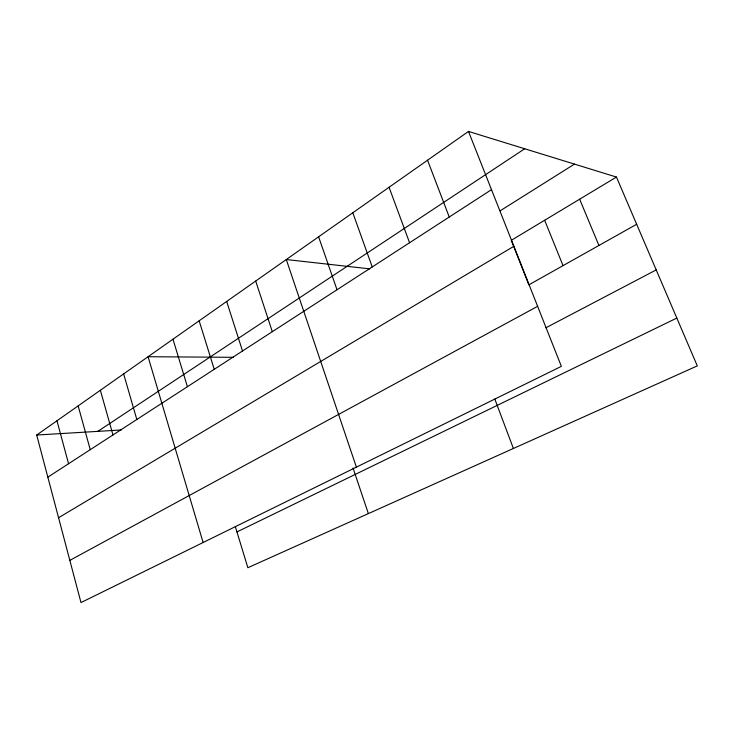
<?xml version="1.0" encoding="UTF-8"?>
<svg xmlns="http://www.w3.org/2000/svg" width="734" height="734" viewBox="0 0 734 734"><rect width="100%" height="100%" fill="white"/><g stroke="black" fill="none" stroke-linecap="round" stroke-linejoin="round"><path stroke-width="1.1" d="M468.485 131.432L561.354 366.358L80.988 602.568L36.7 435.033L468.485 131.432L616.45 177.059L697.3 365.89L247.863 567.721L235.32 526.59M97.815 431.372L524.7 148.763M47.838 477.155L491.496 189.647M500.138 210.823L574.474 164.113M616.45 177.059L511.295 240.321L528.884 284.829L636.662 224.265M58.564 517.736L513.883 246.275M69.831 560.372L537.618 306.326M545.876 327.795L656.205 269.919M236.954 531.93L676.821 318.061M36.7 435.033L121.303 429.968M233.495 357.311L148.066 356.724L203.116 542.518M369.798 268.864L286.288 259.542L356.385 467.145M579.649 199.198L598.926 245.468M544.637 220.255L563.042 265.635M427.546 160.214L449.254 217.025M494.799 399.03L513.396 448.474M389.066 187.271L409.572 242.743M352.815 212.759L372.221 266.937M318.611 236.816L337.016 289.756M353.017 468.017L368.376 513.607M255.689 281.058L272.305 331.685M226.678 301.445L242.514 350.999M199.143 320.804L214.245 369.312M172.976 339.209L187.399 386.708M123.633 373.909L136.818 419.49M100.356 390.268L112.972 434.941M78.153 405.884L90.245 449.667M56.958 420.784L68.556 463.723"/></g></svg>
